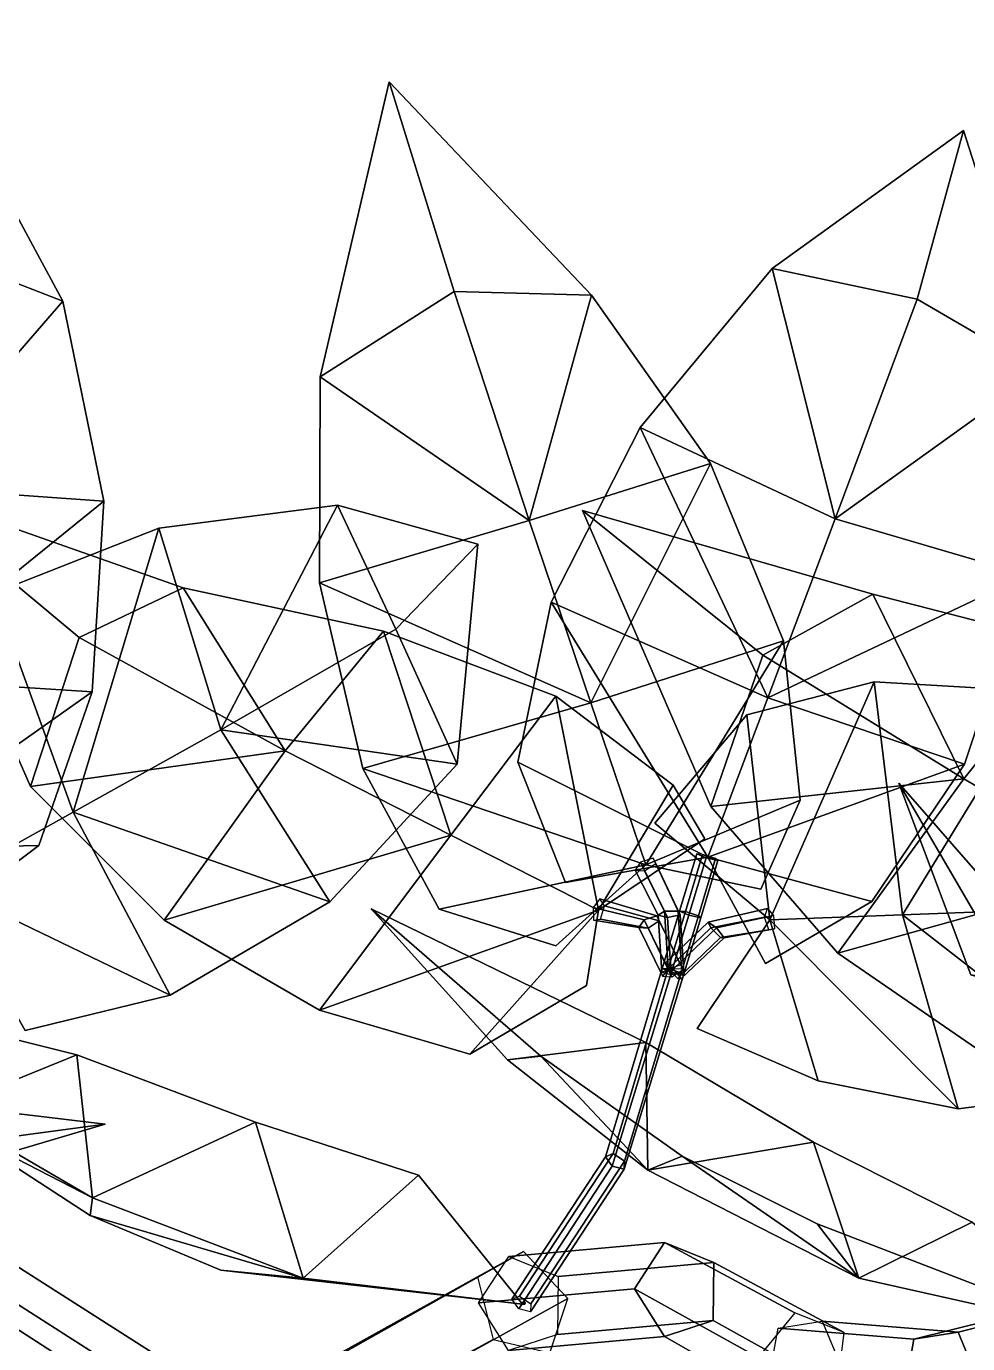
# Model space of a CAD drawing. Header units: metres. Extents: x -208 to 315, y -224 to 287.
# Drawn here: x 198.53 to 230.1, y 120.26 to 164.46 of the extents above; entities that cross this region are included whole.
import ezdxf

# ---------------------------------------------------------------- set-up
doc = ezdxf.new("R2010")
doc.units = ezdxf.units.M

msp = doc.modelspace()

# ---------------------------------------------------------------- linework, layer by layer
at = {"layer": 'Breeder_Intrnd', "color": 3}
for points in [[(195.3056, 123.4503, 742.2073), (201.459, 119.5205, 754.5245), (200.3786, 117.32, 754.356), (194.4296, 121.1665, 742.4415)], [(197.5167, 123.2958, 741.0534), (203.6701, 119.366, 753.3706), (201.459, 119.5205, 754.5245), (195.3056, 123.4503, 742.2073)], [(208.8562, 119.7693, 764.2316), (215.1961, 123.3465, 773.7625), (213.6577, 122.5007, 775.0922), (207.1209, 118.8661, 765.2432)], [(210.1506, 118.1455, 763.4983), (216.6874, 121.78, 773.3474), (215.1961, 123.3465, 773.7625), (208.8562, 119.7693, 764.2316)], [(214.7049, 123.1783, 774.5964), (219.9307, 123.6512, 784.3625), (218.9218, 122.1032, 784.9773), (213.696, 121.6304, 775.2112)], [(216.362, 122.5113, 773.742), (221.5878, 122.9841, 783.5081), (219.9307, 123.6512, 784.3625), (214.7049, 123.1783, 774.5964)], [(219.9307, 123.6512, 784.3625), (224.2985, 121.2954, 794.673), (223.075, 119.7896, 794.8386), (218.9218, 122.1032, 784.9773)], [(221.5878, 122.9841, 783.5081), (225.9557, 120.6284, 793.8186), (224.2985, 121.2954, 794.673), (219.9307, 123.6512, 784.3625)], [(197.9539, 120.9202, 740.6023), (203.903, 117.0737, 752.5167), (203.6701, 119.366, 753.3706), (197.5167, 123.2958, 741.0534)], [(216.3375, 120.5671, 773.8492), (221.5633, 121.04, 783.6154), (221.5878, 122.9841, 783.5081), (216.362, 122.5113, 773.742)], [(221.5633, 121.04, 783.6154), (225.7164, 118.7263, 793.4766), (225.9557, 120.6284, 793.8186), (221.5878, 122.9841, 783.5081)], [(207.1209, 118.8661, 765.2432), (213.6577, 122.5007, 775.0922), (214.184, 120.4037, 775.5114), (207.3267, 116.6757, 765.1445)], [(213.696, 121.6304, 775.2112), (218.9218, 122.1032, 784.9773), (219.925, 120.4986, 784.5182), (214.6992, 120.0258, 774.7521)], [(218.9218, 122.1032, 784.9773), (223.075, 119.7896, 794.8386), (223.9463, 118.2109, 794.1034), (219.925, 120.4986, 784.5182)], [(209.2274, 116.2236, 764.0498), (216.0847, 119.9516, 774.4167), (216.6874, 121.78, 773.3474), (210.1506, 118.1455, 763.4983)], [(228.2939, 120.4099, 803.1725), (233.521, 121.7039, 811.0552), (233.3853, 120.0556, 811.4139), (227.9961, 118.7463, 803.2602)], [(229.7748, 120.6435, 802.3875), (234.9023, 121.928, 810.1035), (233.521, 121.7039, 811.0552), (228.2939, 120.4099, 803.1725)], [(230.4061, 119.1264, 801.9827), (235.6332, 120.4204, 809.8652), (234.9023, 121.928, 810.1035), (229.7748, 120.6435, 802.3875)], [(194.4296, 121.1665, 742.4415), (200.3786, 117.32, 754.356), (201.8804, 115.8164, 753.1223), (196.0569, 119.6118, 741.4553)], [(196.0569, 119.6118, 741.4553), (201.8804, 115.8164, 753.1223), (203.903, 117.0737, 752.5167), (197.9539, 120.9202, 740.6023)], [(214.6992, 120.0258, 774.7521), (219.925, 120.4986, 784.5182), (221.5633, 121.04, 783.6154), (216.3375, 120.5671, 773.8492)], [(219.925, 120.4986, 784.5182), (223.9463, 118.2109, 794.1034), (225.7164, 118.7263, 793.4766), (221.5633, 121.04, 783.6154)], [(223.7392, 120.7783, 794.6904), (228.2939, 120.4099, 803.1725), (227.9961, 118.7463, 803.2602), (223.4414, 119.1147, 794.7781)], [(225.2201, 121.0119, 793.9054), (229.7748, 120.6435, 802.3875), (228.2939, 120.4099, 803.1725), (223.7392, 120.7783, 794.6904)], [(225.8514, 119.4948, 793.5005), (230.4061, 119.1264, 801.9827), (229.7748, 120.6435, 802.3875), (225.2201, 121.0119, 793.9054)], [(207.3267, 116.6757, 765.1445), (214.184, 120.4037, 775.5114), (216.0847, 119.9516, 774.4167), (209.2274, 116.2236, 764.0498)], [(229.3212, 117.9411, 802.5137), (234.7104, 119.2504, 810.6674), (235.6332, 120.4204, 809.8652), (230.4061, 119.1264, 801.9827)]]:
    msp.add_3dface(points, dxfattribs=at)
at = {"layer": 'Breeder_Leaf', "color": 3}
for points in [[(194.7815, 164.4589, 737.3413), (199.7549, 155.2368, 741.8173), (195.0213, 157.0728, 740.4884)], [(194.7815, 164.4589, 737.3413), (195.0213, 157.0728, 740.4884), (199.7549, 155.2368, 741.8173)], [(208.383, 152.694, 783.5736), (210.6992, 162.5953, 779.5084), (212.8698, 155.5582, 782.7154)], [(208.383, 152.694, 783.5736), (212.8698, 155.5582, 782.7154), (210.6992, 162.5953, 779.5084)], [(210.6992, 162.5953, 779.5084), (217.4846, 155.4367, 785.2119), (212.8698, 155.5582, 782.7154)], [(210.6992, 162.5953, 779.5084), (212.8698, 155.5582, 782.7154), (217.4846, 155.4367, 785.2119)], [(223.5404, 156.3369, 776.7709), (229.9589, 160.9653, 769.2008), (228.4039, 155.3056, 774.684)], [(223.5404, 156.3369, 776.7709), (228.4039, 155.3056, 774.684), (229.9589, 160.9653, 769.2008)], [(229.9589, 160.9653, 769.2008), (232.5501, 152.8918, 776.8114), (228.4039, 155.3056, 774.684)], [(229.9589, 160.9653, 769.2008), (228.4039, 155.3056, 774.684), (232.5501, 152.8918, 776.8114)], [(195.0213, 157.0728, 740.4884), (199.7549, 155.2368, 741.8173), (194.3536, 149.0112, 739.7618)], [(195.0213, 157.0728, 740.4884), (194.3536, 149.0112, 739.7618), (199.7549, 155.2368, 741.8173)], [(219.1116, 151.0021, 778.0455), (223.5404, 156.3369, 776.7709), (225.6495, 147.9393, 776.7127)], [(219.1116, 151.0021, 778.0455), (225.6495, 147.9393, 776.7127), (223.5404, 156.3369, 776.7709)], [(225.6495, 147.9393, 776.7127), (223.5404, 156.3369, 776.7709), (228.4039, 155.3056, 774.684)], [(225.6495, 147.9393, 776.7127), (228.4039, 155.3056, 774.684), (223.5404, 156.3369, 776.7709)], [(194.3536, 149.0112, 739.7618), (199.7549, 155.2368, 741.8173), (201.1281, 148.5289, 740.5478)], [(194.3536, 149.0112, 739.7618), (201.1281, 148.5289, 740.5478), (199.7549, 155.2368, 741.8173)], [(215.3925, 147.8757, 781.9545), (208.383, 152.694, 783.5736), (212.8698, 155.5582, 782.7154)], [(215.3925, 147.8757, 781.9545), (212.8698, 155.5582, 782.7154), (208.383, 152.694, 783.5736)], [(212.8698, 155.5582, 782.7154), (217.4846, 155.4367, 785.2119), (215.3925, 147.8757, 781.9545)], [(212.8698, 155.5582, 782.7154), (215.3925, 147.8757, 781.9545), (217.4846, 155.4367, 785.2119)], [(215.3925, 147.8757, 781.9545), (217.4846, 155.4367, 785.2119), (221.4772, 149.7867, 784.418)], [(215.3925, 147.8757, 781.9545), (221.4772, 149.7867, 784.418), (217.4846, 155.4367, 785.2119)], [(228.4039, 155.3056, 774.684), (232.5501, 152.8918, 776.8114), (225.6495, 147.9393, 776.7127)], [(228.4039, 155.3056, 774.684), (225.6495, 147.9393, 776.7127), (232.5501, 152.8918, 776.8114)], [(208.3581, 145.785, 782.172), (208.383, 152.694, 783.5736), (215.3925, 147.8757, 781.9545)], [(208.3581, 145.785, 782.172), (215.3925, 147.8757, 781.9545), (208.383, 152.694, 783.5736)], [(225.6495, 147.9393, 776.7127), (232.5501, 152.8918, 776.8114), (232.0946, 146.0419, 777.979)], [(225.6495, 147.9393, 776.7127), (232.0946, 146.0419, 777.979), (232.5501, 152.8918, 776.8114)], [(216.1325, 145.133, 778.7142), (219.1116, 151.0021, 778.0455), (223.3904, 141.9288, 777.9346)], [(216.1325, 145.133, 778.7142), (223.3904, 141.9288, 777.9346), (219.1116, 151.0021, 778.0455)], [(223.3904, 141.9288, 777.9346), (219.1116, 151.0021, 778.0455), (225.6495, 147.9393, 776.7127)], [(223.3904, 141.9288, 777.9346), (225.6495, 147.9393, 776.7127), (219.1116, 151.0021, 778.0455)], [(221.4772, 149.7867, 784.418), (217.4637, 141.7617, 780.9287), (215.3925, 147.8757, 781.9545)], [(221.4772, 149.7867, 784.418), (215.3925, 147.8757, 781.9545), (217.4637, 141.7617, 780.9287)], [(217.4637, 141.7617, 780.9287), (221.4772, 149.7867, 784.418), (223.9232, 143.8429, 782.5466)], [(217.4637, 141.7617, 780.9287), (223.9232, 143.8429, 782.5466), (221.4772, 149.7867, 784.418)], [(201.1281, 148.5289, 740.5478), (193.7743, 142.5779, 738.7618), (194.3536, 149.0112, 739.7618)], [(201.1281, 148.5289, 740.5478), (194.3536, 149.0112, 739.7618), (193.7743, 142.5779, 738.7618)], [(198.6667, 138.9515, 784.9022), (194.2829, 148.969, 784.3029), (200.3018, 143.9539, 786.0743)], [(198.6667, 138.9515, 784.9022), (200.3018, 143.9539, 786.0743), (194.2829, 148.969, 784.3029)], [(194.2829, 148.969, 784.3029), (203.7843, 145.6242, 789.6277), (200.3018, 143.9539, 786.0743)], [(194.2829, 148.969, 784.3029), (200.3018, 143.9539, 786.0743), (203.7843, 145.6242, 789.6277)], [(193.7743, 142.5779, 738.7618), (201.1281, 148.5289, 740.5478), (200.7351, 142.1283, 738.6264)], [(193.7743, 142.5779, 738.7618), (200.7351, 142.1283, 738.6264), (201.1281, 148.5289, 740.5478)], [(202.9701, 147.6194, 731.6999), (208.9623, 148.3976, 728.0684), (205.0459, 140.8572, 729.7342)], [(202.9701, 147.6194, 731.6999), (205.0459, 140.8572, 729.7342), (208.9623, 148.3976, 728.0684)], [(205.0459, 140.8572, 729.7342), (208.9623, 148.3976, 728.0684), (210.9165, 144.2356, 725.2524)], [(205.0459, 140.8572, 729.7342), (210.9165, 144.2356, 725.2524), (208.9623, 148.3976, 728.0684)], [(208.9623, 148.3976, 728.0684), (213.6665, 147.0897, 718.2661), (210.9165, 144.2356, 725.2524)], [(208.9623, 148.3976, 728.0684), (210.9165, 144.2356, 725.2524), (213.6665, 147.0897, 718.2661)], [(221.4789, 138.2776, 820.127), (217.1811, 148.2138, 818.4758), (223.2313, 143.3584, 820.5585)], [(221.4789, 138.2776, 820.127), (223.2313, 143.3584, 820.5585), (217.1811, 148.2138, 818.4758)], [(217.1811, 148.2138, 818.4758), (226.9205, 145.406, 823.6795), (223.2313, 143.3584, 820.5585)], [(217.1811, 148.2138, 818.4758), (223.2313, 143.3584, 820.5585), (226.9205, 145.406, 823.6795)], [(217.4637, 141.7617, 780.9287), (208.3581, 145.785, 782.172), (215.3925, 147.8757, 781.9545)], [(217.4637, 141.7617, 780.9287), (215.3925, 147.8757, 781.9545), (208.3581, 145.785, 782.172)], [(232.0946, 146.0419, 777.979), (223.3904, 141.9288, 777.9346), (225.6495, 147.9393, 776.7127)], [(232.0946, 146.0419, 777.979), (225.6495, 147.9393, 776.7127), (223.3904, 141.9288, 777.9346)], [(197.4217, 145.4367, 734.5667), (202.9701, 147.6194, 731.6999), (200.096, 138.0945, 732.9882)], [(197.4217, 145.4367, 734.5667), (200.096, 138.0945, 732.9882), (202.9701, 147.6194, 731.6999)], [(200.096, 138.0945, 732.9882), (202.9701, 147.6194, 731.6999), (205.0459, 140.8572, 729.7342)], [(200.096, 138.0945, 732.9882), (205.0459, 140.8572, 729.7342), (202.9701, 147.6194, 731.6999)], [(213.6665, 147.0897, 718.2661), (212.9744, 139.7021, 726.9125), (210.9165, 144.2356, 725.2524)], [(213.6665, 147.0897, 718.2661), (210.9165, 144.2356, 725.2524), (212.9744, 139.7021, 726.9125)], [(223.3904, 141.9288, 777.9346), (232.0946, 146.0419, 777.979), (229.9885, 139.6975, 778.335)], [(223.3904, 141.9288, 777.9346), (229.9885, 139.6975, 778.335), (232.0946, 146.0419, 777.979)], [(195.7013, 135.6387, 735.8955), (197.4217, 145.4367, 734.5667), (200.096, 138.0945, 732.9882)], [(195.7013, 135.6387, 735.8955), (200.096, 138.0945, 732.9882), (197.4217, 145.4367, 734.5667)], [(200.3018, 143.9539, 786.0743), (203.7843, 145.6242, 789.6277), (207.2037, 140.1548, 784.1005)], [(200.3018, 143.9539, 786.0743), (207.2037, 140.1548, 784.1005), (203.7843, 145.6242, 789.6277)], [(207.2037, 140.1548, 784.1005), (203.7843, 145.6242, 789.6277), (210.5065, 144.1623, 788.5475)], [(207.2037, 140.1548, 784.1005), (210.5065, 144.1623, 788.5475), (203.7843, 145.6242, 789.6277)], [(209.8155, 139.5599, 780.4715), (208.3581, 145.785, 782.172), (217.4637, 141.7617, 780.9287)], [(209.8155, 139.5599, 780.4715), (217.4637, 141.7617, 780.9287), (208.3581, 145.785, 782.172)], [(221.3825, 136.5855, 779.0364), (215.0133, 139.7728, 779.2366), (216.1325, 145.133, 778.7142)], [(221.3825, 136.5855, 779.0364), (216.1325, 145.133, 778.7142), (215.0133, 139.7728, 779.2366)], [(221.3825, 136.5855, 779.0364), (216.1325, 145.133, 778.7142), (223.3904, 141.9288, 777.9346)], [(221.3825, 136.5855, 779.0364), (223.3904, 141.9288, 777.9346), (216.1325, 145.133, 778.7142)], [(223.2313, 143.3584, 820.5585), (226.9205, 145.406, 823.6795), (229.9725, 139.2142, 818.7294)], [(223.2313, 143.3584, 820.5585), (229.9725, 139.2142, 818.7294), (226.9205, 145.406, 823.6795)], [(229.9725, 139.2142, 818.7294), (226.9205, 145.406, 823.6795), (233.5572, 143.6968, 822.4443)], [(229.9725, 139.2142, 818.7294), (233.5572, 143.6968, 822.4443), (226.9205, 145.406, 823.6795)], [(210.9165, 144.2356, 725.2524), (212.9744, 139.7021, 726.9125), (205.0459, 140.8572, 729.7342)], [(210.9165, 144.2356, 725.2524), (205.0459, 140.8572, 729.7342), (212.9744, 139.7021, 726.9125)], [(210.5065, 144.1623, 788.5475), (212.766, 137.3249, 782.1578), (207.2037, 140.1548, 784.1005)], [(210.5065, 144.1623, 788.5475), (207.2037, 140.1548, 784.1005), (212.766, 137.3249, 782.1578)], [(212.766, 137.3249, 782.1578), (210.5065, 144.1623, 788.5475), (216.2887, 141.9884, 785.9678)], [(212.766, 137.3249, 782.1578), (216.2887, 141.9884, 785.9678), (210.5065, 144.1623, 788.5475)], [(207.2037, 140.1548, 784.1005), (198.6667, 138.9515, 784.9022), (200.3018, 143.9539, 786.0743)], [(207.2037, 140.1548, 784.1005), (200.3018, 143.9539, 786.0743), (198.6667, 138.9515, 784.9022)], [(223.9232, 143.8429, 782.5466), (219.3045, 136.3209, 780.0314), (217.4637, 141.7617, 780.9287)], [(223.9232, 143.8429, 782.5466), (217.4637, 141.7617, 780.9287), (219.3045, 136.3209, 780.0314)], [(223.9232, 143.8429, 782.5466), (224.4749, 138.4937, 781.0488), (219.3045, 136.3209, 780.0314)], [(223.9232, 143.8429, 782.5466), (219.3045, 136.3209, 780.0314), (224.4749, 138.4937, 781.0488)], [(233.5572, 143.6968, 822.4443), (235.3889, 136.0592, 816.877), (229.9725, 139.2142, 818.7294)], [(233.5572, 143.6968, 822.4443), (229.9725, 139.2142, 818.7294), (235.3889, 136.0592, 816.877)], [(229.9725, 139.2142, 818.7294), (221.4789, 138.2776, 820.127), (223.2313, 143.3584, 820.5585)], [(229.9725, 139.2142, 818.7294), (223.2313, 143.3584, 820.5585), (221.4789, 138.2776, 820.127)], [(200.7351, 142.1283, 738.6264), (193.2605, 136.8536, 737.8874), (193.7743, 142.5779, 738.7618)], [(200.7351, 142.1283, 738.6264), (193.7743, 142.5779, 738.7618), (193.2605, 136.8536, 737.8874)], [(223.4582, 134.4757, 777.4113), (222.6848, 141.3546, 775.7239), (226.9645, 142.4651, 772.4515)], [(223.4582, 134.4757, 777.4113), (226.9645, 142.4651, 772.4515), (222.6848, 141.3546, 775.7239)], [(223.4582, 134.4757, 777.4113), (226.9645, 142.4651, 772.4515), (227.9129, 134.6458, 773.6799)], [(223.4582, 134.4757, 777.4113), (227.9129, 134.6458, 773.6799), (226.9645, 142.4651, 772.4515)], [(226.9645, 142.4651, 772.4515), (232.4914, 142.1398, 768.83), (227.9129, 134.6458, 773.6799)], [(226.9645, 142.4651, 772.4515), (227.9129, 134.6458, 773.6799), (232.4914, 142.1398, 768.83)], [(200.7351, 142.1283, 738.6264), (198.9439, 136.9691, 737.47), (193.2605, 136.8536, 737.8874)], [(200.7351, 142.1283, 738.6264), (193.2605, 136.8536, 737.8874), (198.9439, 136.9691, 737.47)], [(216.2887, 141.9884, 785.9678), (217.7134, 134.7993, 780.4427), (212.766, 137.3249, 782.1578)], [(216.2887, 141.9884, 785.9678), (212.766, 137.3249, 782.1578), (217.7134, 134.7993, 780.4427)], [(216.2887, 141.9884, 785.9678), (220.2214, 139.0019, 783.3647), (217.7134, 134.7993, 780.4427)], [(216.2887, 141.9884, 785.9678), (217.7134, 134.7993, 780.4427), (220.2214, 139.0019, 783.3647)], [(229.9885, 139.6975, 778.335), (221.3825, 136.5855, 779.0364), (223.3904, 141.9288, 777.9346)], [(229.9885, 139.6975, 778.335), (223.3904, 141.9288, 777.9346), (221.3825, 136.5855, 779.0364)], [(227.9129, 134.6458, 773.6799), (232.4914, 142.1398, 768.83), (232.9319, 134.8417, 769.4974)], [(227.9129, 134.6458, 773.6799), (232.9319, 134.8417, 769.4974), (232.4914, 142.1398, 768.83)], [(219.3045, 136.3209, 780.0314), (209.8155, 139.5599, 780.4715), (217.4637, 141.7617, 780.9287)], [(219.3045, 136.3209, 780.0314), (217.4637, 141.7617, 780.9287), (209.8155, 139.5599, 780.4715)], [(223.4582, 134.4757, 777.4113), (219.6068, 137.7229, 776.2104), (222.6848, 141.3546, 775.7239)], [(223.4582, 134.4757, 777.4113), (222.6848, 141.3546, 775.7239), (219.6068, 137.7229, 776.2104)], [(208.7103, 135.0881, 729.9162), (200.096, 138.0945, 732.9882), (205.0459, 140.8572, 729.7342)], [(208.7103, 135.0881, 729.9162), (205.0459, 140.8572, 729.7342), (200.096, 138.0945, 732.9882)], [(205.0459, 140.8572, 729.7342), (212.9744, 139.7021, 726.9125), (208.7103, 135.0881, 729.9162)], [(205.0459, 140.8572, 729.7342), (208.7103, 135.0881, 729.9162), (212.9744, 139.7021, 726.9125)], [(203.1553, 134.4663, 781.8307), (198.6667, 138.9515, 784.9022), (207.2037, 140.1548, 784.1005)], [(203.1553, 134.4663, 781.8307), (207.2037, 140.1548, 784.1005), (198.6667, 138.9515, 784.9022)], [(212.766, 137.3249, 782.1578), (203.1553, 134.4663, 781.8307), (207.2037, 140.1548, 784.1005)], [(212.766, 137.3249, 782.1578), (207.2037, 140.1548, 784.1005), (203.1553, 134.4663, 781.8307)], [(221.3825, 136.5855, 779.0364), (216.6075, 135.7365, 777.2202), (215.0133, 139.7728, 779.2366)], [(221.3825, 136.5855, 779.0364), (215.0133, 139.7728, 779.2366), (216.6075, 135.7365, 777.2202)], [(229.9885, 139.6975, 778.335), (226.8826, 135.0948, 778.9109), (221.3825, 136.5855, 779.0364)], [(229.9885, 139.6975, 778.335), (221.3825, 136.5855, 779.0364), (226.8826, 135.0948, 778.9109)], [(219.3045, 136.3209, 780.0314), (212.376, 134.8401, 779.2775), (209.8155, 139.5599, 780.4715)], [(219.3045, 136.3209, 780.0314), (209.8155, 139.5599, 780.4715), (212.376, 134.8401, 779.2775)], [(217.7134, 134.7993, 780.4427), (220.2214, 139.0019, 783.3647), (221.2834, 137.1925, 779.4685)], [(217.7134, 134.7993, 780.4427), (221.2834, 137.1925, 779.4685), (220.2214, 139.0019, 783.3647)], [(225.7433, 133.3562, 817.4261), (221.4789, 138.2776, 820.127), (229.9725, 139.2142, 818.7294)], [(225.7433, 133.3562, 817.4261), (229.9725, 139.2142, 818.7294), (221.4789, 138.2776, 820.127)], [(235.3889, 136.0592, 816.877), (225.7433, 133.3562, 817.4261), (229.9725, 139.2142, 818.7294)], [(235.3889, 136.0592, 816.877), (229.9725, 139.2142, 818.7294), (225.7433, 133.3562, 817.4261)], [(219.3045, 136.3209, 780.0314), (224.4749, 138.4937, 781.0488), (223.1604, 135.5083, 778.0585)], [(219.3045, 136.3209, 780.0314), (223.1604, 135.5083, 778.0585), (224.4749, 138.4937, 781.0488)], [(203.3496, 131.95, 732.4119), (195.7013, 135.6387, 735.8955), (200.096, 138.0945, 732.9882)], [(203.3496, 131.95, 732.4119), (200.096, 138.0945, 732.9882), (195.7013, 135.6387, 735.8955)], [(200.096, 138.0945, 732.9882), (208.7103, 135.0881, 729.9162), (203.3496, 131.95, 732.4119)], [(200.096, 138.0945, 732.9882), (203.3496, 131.95, 732.4119), (208.7103, 135.0881, 729.9162)], [(208.3535, 131.4498, 779.0652), (203.1553, 134.4663, 781.8307), (212.766, 137.3249, 782.1578)], [(208.3535, 131.4498, 779.0652), (212.766, 137.3249, 782.1578), (203.1553, 134.4663, 781.8307)], [(217.7134, 134.7993, 780.4427), (208.3535, 131.4498, 779.0652), (212.766, 137.3249, 782.1578)], [(217.7134, 134.7993, 780.4427), (212.766, 137.3249, 782.1578), (208.3535, 131.4498, 779.0652)], [(193.2605, 136.8536, 737.8874), (198.9439, 136.9691, 737.47), (195.9452, 134.713, 735.1249)], [(193.2605, 136.8536, 737.8874), (195.9452, 134.713, 735.1249), (198.9439, 136.9691, 737.47)], [(221.3825, 136.5855, 779.0364), (226.8826, 135.0948, 778.9109), (223.3151, 133.0176, 777.3171)], [(221.3825, 136.5855, 779.0364), (223.3151, 133.0176, 777.3171), (226.8826, 135.0948, 778.9109)], [(219.3045, 136.3209, 780.0314), (216.2889, 133.6026, 776.8163), (212.376, 134.8401, 779.2775)], [(219.3045, 136.3209, 780.0314), (212.376, 134.8401, 779.2775), (216.2889, 133.6026, 776.8163)], [(230.7491, 129.9177, 814.8019), (225.7433, 133.3562, 817.4261), (235.3889, 136.0592, 816.877)], [(230.7491, 129.9177, 814.8019), (235.3889, 136.0592, 816.877), (225.7433, 133.3562, 817.4261)], [(203.3496, 131.95, 732.4119), (198.4877, 130.7694, 734.8879), (195.7013, 135.6387, 735.8955)], [(203.3496, 131.95, 732.4119), (195.7013, 135.6387, 735.8955), (198.4877, 130.7694, 734.8879)], [(235.3541, 128.8541, 771.739), (227.9129, 134.6458, 773.6799), (232.9319, 134.8417, 769.4974)], [(235.3541, 128.8541, 771.739), (232.9319, 134.8417, 769.4974), (227.9129, 134.6458, 773.6799)], [(217.7134, 134.7993, 780.4427), (213.4031, 129.9749, 777.4578), (208.3535, 131.4498, 779.0652)], [(217.7134, 134.7993, 780.4427), (208.3535, 131.4498, 779.0652), (213.4031, 129.9749, 777.4578)], [(217.7134, 134.7993, 780.4427), (217.314, 132.2758, 775.938), (213.4031, 129.9749, 777.4578)], [(217.7134, 134.7993, 780.4427), (213.4031, 129.9749, 777.4578), (217.314, 132.2758, 775.938)], [(223.4582, 134.4757, 777.4113), (225.0772, 129.073, 778.2358), (221.0299, 130.8318, 777.9077)], [(223.4582, 134.4757, 777.4113), (221.0299, 130.8318, 777.9077), (225.0772, 129.073, 778.2358)], [(229.7765, 128.1388, 775.3711), (223.4582, 134.4757, 777.4113), (227.9129, 134.6458, 773.6799)], [(229.7765, 128.1388, 775.3711), (227.9129, 134.6458, 773.6799), (223.4582, 134.4757, 777.4113)], [(229.7765, 128.1388, 775.3711), (225.0772, 129.073, 778.2358), (223.4582, 134.4757, 777.4113)], [(229.7765, 128.1388, 775.3711), (223.4582, 134.4757, 777.4113), (225.0772, 129.073, 778.2358)], [(227.9129, 134.6458, 773.6799), (235.3541, 128.8541, 771.739), (229.7765, 128.1388, 775.3711)], [(227.9129, 134.6458, 773.6799), (229.7765, 128.1388, 775.3711), (235.3541, 128.8541, 771.739)]]:
    msp.add_3dface(points, dxfattribs=at)
at = {"layer": 'Breeder_Mrstm', "color": 3}
for points in [[(215.1825, 121.6406, 774.5016), (215.1992, 121.6566, 774.486), (215.1618, 121.5891, 774.4288)], [(215.1825, 121.6406, 774.5016), (215.1618, 121.5891, 774.4288), (215.1992, 121.6566, 774.486)], [(215.1618, 121.5891, 774.4288), (215.197, 121.6457, 774.4912), (215.2176, 121.6431, 774.4775)], [(215.1618, 121.5891, 774.4288), (215.2176, 121.6431, 774.4775), (215.197, 121.6457, 774.4912)], [(215.2176, 121.6431, 774.4775), (215.2397, 121.6277, 774.4697), (215.1618, 121.5891, 774.4288)], [(215.2176, 121.6431, 774.4775), (215.1618, 121.5891, 774.4288), (215.2397, 121.6277, 774.4697)], [(215.1618, 121.5891, 774.4288), (215.1781, 121.6192, 774.5135), (215.1825, 121.6406, 774.5016)], [(215.1618, 121.5891, 774.4288), (215.1825, 121.6406, 774.5016), (215.1781, 121.6192, 774.5135)], [(215.1618, 121.5891, 774.4288), (215.2296, 121.6279, 774.4761), (215.2371, 121.6043, 774.4788)], [(215.1618, 121.5891, 774.4288), (215.2371, 121.6043, 774.4788), (215.2296, 121.6279, 774.4761)], [(215.18, 121.6012, 774.5178), (215.1692, 121.6269, 774.5168), (215.1618, 121.5891, 774.4288)], [(215.18, 121.6012, 774.5178), (215.1618, 121.5891, 774.4288), (215.1692, 121.6269, 774.5168)], [(215.2371, 121.6043, 774.4788), (215.2343, 121.5793, 774.491), (215.1618, 121.5891, 774.4288)], [(215.2371, 121.6043, 774.4788), (215.1618, 121.5891, 774.4288), (215.2343, 121.5793, 774.491)], [(215.1618, 121.5891, 774.4288), (215.1984, 121.5854, 774.5123), (215.18, 121.6012, 774.5178)], [(215.1618, 121.5891, 774.4288), (215.18, 121.6012, 774.5178), (215.1984, 121.5854, 774.5123)], [(215.1618, 121.5891, 774.4288), (215.2301, 121.5907, 774.4894), (215.2136, 121.5789, 774.5037)], [(215.1618, 121.5891, 774.4288), (215.2136, 121.5789, 774.5037), (215.2301, 121.5907, 774.4894)], [(215.2136, 121.5789, 774.5037), (215.1907, 121.5794, 774.5199), (215.1618, 121.5891, 774.4288)], [(215.2136, 121.5789, 774.5037), (215.1618, 121.5891, 774.4288), (215.1907, 121.5794, 774.5199)], [(215.1692, 121.6269, 774.5168), (215.1979, 121.614, 774.5482), (215.1897, 121.6393, 774.5417)], [(215.1692, 121.6269, 774.5168), (215.1897, 121.6393, 774.5417), (215.1979, 121.614, 774.5482)], [(215.18, 121.6012, 774.5178), (215.1979, 121.614, 774.5482), (215.1692, 121.6269, 774.5168)], [(215.18, 121.6012, 774.5178), (215.1692, 121.6269, 774.5168), (215.1979, 121.614, 774.5482)], [(215.1781, 121.6192, 774.5135), (215.1958, 121.6315, 774.5443), (215.1825, 121.6406, 774.5016)], [(215.1781, 121.6192, 774.5135), (215.1825, 121.6406, 774.5016), (215.1958, 121.6315, 774.5443)], [(215.18, 121.6012, 774.5178), (215.2168, 121.5947, 774.5438), (215.1979, 121.614, 774.5482)], [(215.18, 121.6012, 774.5178), (215.1979, 121.614, 774.5482), (215.2168, 121.5947, 774.5438)], [(215.1984, 121.5854, 774.5123), (215.2168, 121.5947, 774.5438), (215.18, 121.6012, 774.5178)], [(215.1984, 121.5854, 774.5123), (215.18, 121.6012, 774.5178), (215.2168, 121.5947, 774.5438)], [(215.1825, 121.6406, 774.5016), (215.203, 121.6539, 774.5303), (215.1992, 121.6566, 774.486)], [(215.1825, 121.6406, 774.5016), (215.1992, 121.6566, 774.486), (215.203, 121.6539, 774.5303)], [(215.1825, 121.6406, 774.5016), (215.1958, 121.6315, 774.5443), (215.203, 121.6539, 774.5303)], [(215.1825, 121.6406, 774.5016), (215.203, 121.6539, 774.5303), (215.1958, 121.6315, 774.5443)], [(215.1907, 121.5794, 774.5199), (215.2315, 121.5887, 774.5352), (215.2072, 121.5932, 774.5471)], [(215.1907, 121.5794, 774.5199), (215.2072, 121.5932, 774.5471), (215.2315, 121.5887, 774.5352)], [(215.2136, 121.5789, 774.5037), (215.2315, 121.5887, 774.5352), (215.1907, 121.5794, 774.5199)], [(215.2136, 121.5789, 774.5037), (215.1907, 121.5794, 774.5199), (215.2315, 121.5887, 774.5352)], [(215.197, 121.6457, 774.4912), (215.2169, 121.6591, 774.5201), (215.2176, 121.6431, 774.4775)], [(215.197, 121.6457, 774.4912), (215.2176, 121.6431, 774.4775), (215.2169, 121.6591, 774.5201)], [(215.1992, 121.6566, 774.486), (215.203, 121.6539, 774.5303), (215.2206, 121.6644, 774.5121)], [(215.1992, 121.6566, 774.486), (215.2206, 121.6644, 774.5121), (215.203, 121.6539, 774.5303)], [(215.2301, 121.5907, 774.4894), (215.2511, 121.5993, 774.5193), (215.2136, 121.5789, 774.5037)], [(215.2301, 121.5907, 774.4894), (215.2136, 121.5789, 774.5037), (215.2511, 121.5993, 774.5193)], [(215.2136, 121.5789, 774.5037), (215.2511, 121.5993, 774.5193), (215.2315, 121.5887, 774.5352)], [(215.2136, 121.5789, 774.5037), (215.2315, 121.5887, 774.5352), (215.2511, 121.5993, 774.5193)], [(215.2176, 121.6431, 774.4775), (215.2169, 121.6591, 774.5201), (215.2397, 121.6536, 774.506)], [(215.2176, 121.6431, 774.4775), (215.2397, 121.6536, 774.506), (215.2169, 121.6591, 774.5201)], [(215.2176, 121.6431, 774.4775), (215.2397, 121.6536, 774.506), (215.2397, 121.6277, 774.4697)], [(215.2176, 121.6431, 774.4775), (215.2397, 121.6277, 774.4697), (215.2397, 121.6536, 774.506)], [(215.2296, 121.6279, 774.4761), (215.2516, 121.639, 774.5045), (215.2371, 121.6043, 774.4788)], [(215.2296, 121.6279, 774.4761), (215.2371, 121.6043, 774.4788), (215.2516, 121.639, 774.5045)], [(215.2371, 121.6043, 774.4788), (215.2576, 121.6127, 774.5091), (215.2343, 121.5793, 774.491)], [(215.2371, 121.6043, 774.4788), (215.2343, 121.5793, 774.491), (215.2576, 121.6127, 774.5091)], [(215.2343, 121.5793, 774.491), (215.2576, 121.6127, 774.5091), (215.2491, 121.5893, 774.5207)], [(215.2343, 121.5793, 774.491), (215.2491, 121.5893, 774.5207), (215.2576, 121.6127, 774.5091)], [(215.2371, 121.6043, 774.4788), (215.2516, 121.639, 774.5045), (215.2576, 121.6127, 774.5091)], [(215.2371, 121.6043, 774.4788), (215.2576, 121.6127, 774.5091), (215.2516, 121.639, 774.5045)], [(215.2397, 121.6277, 774.4697), (215.2397, 121.6536, 774.506), (215.2574, 121.634, 774.4988)], [(215.2397, 121.6277, 774.4697), (215.2574, 121.634, 774.4988), (215.2397, 121.6536, 774.506)]]:
    msp.add_3dface(points, dxfattribs=at)
at = {"layer": 'Breeder_Petiole', "color": 3}
for points in [[(220.6285, 134.7574, 778.4823), (221.2076, 136.6762, 778.6954), (221.0103, 136.6895, 779.1122), (220.4311, 134.7707, 778.8991)], [(220.4311, 134.7707, 778.8991), (221.0103, 136.6895, 779.1122), (221.3238, 136.5601, 779.425), (220.7447, 134.6413, 779.2119)], [(221.0659, 134.6197, 778.5336), (221.645, 136.5385, 778.7467), (221.2076, 136.6762, 778.6954), (220.6285, 134.7574, 778.4823)], [(219.9297, 134.767, 778.8431), (219.1296, 136.4115, 779.6904), (218.9493, 136.151, 780.0258), (219.7154, 134.6383, 779.2308)], [(219.7154, 134.6383, 779.2308), (218.9493, 136.151, 780.0258), (219.2565, 136.1237, 780.3689), (220.0353, 134.5619, 779.5544)], [(220.3841, 134.7713, 778.9234), (219.55, 136.5477, 779.8232), (219.1296, 136.4115, 779.6904), (219.9297, 134.767, 778.8431)], [(220.0353, 134.5619, 779.5544), (219.2565, 136.1237, 780.3689), (219.6334, 136.3725, 780.2418), (220.4548, 134.6453, 779.3616)], [(220.4548, 134.6453, 779.3616), (219.6334, 136.3725, 780.2418), (219.55, 136.5477, 779.8232), (220.3841, 134.7713, 778.9234)], [(220.7447, 134.6413, 779.2119), (221.3238, 136.5601, 779.425), (221.722, 136.4654, 779.1957), (221.1429, 134.5466, 778.9825)], [(221.1429, 134.5466, 778.9825), (221.722, 136.4654, 779.1957), (221.645, 136.5385, 778.7467), (221.0659, 134.6197, 778.5336)], [(219.6696, 134.6192, 779.2493), (217.766, 135.1838, 780.3753), (217.5385, 134.89, 780.1017), (219.2492, 134.4831, 779.1165)], [(219.2492, 134.4831, 779.1165), (217.5385, 134.89, 780.1017), (217.5511, 134.4718, 780.2963), (219.0688, 134.2225, 779.4518)], [(219.753, 134.4441, 779.6679), (217.9212, 134.9499, 780.7415), (217.766, 135.1838, 780.3753), (219.6696, 134.6192, 779.2493)], [(219.3761, 134.1952, 779.795), (217.7864, 134.5032, 780.6918), (217.9212, 134.9499, 780.7415), (219.753, 134.4441, 779.6679)], [(221.4813, 134.2079, 777.899), (223.2834, 134.5663, 777.0703), (223.3812, 134.8619, 777.4108), (221.3971, 134.4063, 778.3069)], [(221.3971, 134.4063, 778.3069), (223.3812, 134.8619, 777.4108), (223.5847, 134.6273, 777.752), (221.6685, 134.2079, 778.623)], [(219.0688, 134.2225, 779.4518), (217.5511, 134.4718, 780.2963), (217.7864, 134.5032, 780.6918), (219.3761, 134.1952, 779.795)], [(220.0493, 132.8386, 778.2692), (219.2492, 134.4831, 779.1165), (219.0688, 134.2225, 779.4518), (219.869, 132.578, 778.6045)], [(220.4697, 132.9747, 778.4019), (219.6696, 134.6192, 779.2493), (219.2492, 134.4831, 779.1165), (220.0493, 132.8386, 778.2692)], [(220.1762, 132.5507, 778.9476), (219.3761, 134.1952, 779.795), (219.753, 134.4441, 779.6679), (220.5531, 132.7995, 778.8206)], [(220.5531, 132.7995, 778.8206), (219.753, 134.4441, 779.6679), (219.6696, 134.6192, 779.2493), (220.4697, 132.9747, 778.4019)], [(220.0493, 132.8386, 778.2692), (219.9297, 134.767, 778.8431), (219.7154, 134.6383, 779.2308), (219.835, 132.7099, 778.6569)], [(219.835, 132.7099, 778.6569), (219.7154, 134.6383, 779.2308), (220.0353, 134.5619, 779.5544), (220.1549, 132.6334, 778.9805)], [(220.0493, 132.8386, 778.2692), (220.6285, 134.7574, 778.4823), (220.4311, 134.7707, 778.8991), (219.852, 132.8519, 778.686)], [(219.852, 132.8519, 778.686), (220.4311, 134.7707, 778.8991), (220.7447, 134.6413, 779.2119), (220.1655, 132.7225, 778.9988)], [(220.5037, 132.8428, 778.3495), (220.3841, 134.7713, 778.9234), (219.9297, 134.767, 778.8431), (220.0493, 132.8386, 778.2692)], [(220.0493, 132.8386, 778.2692), (221.4813, 134.2079, 777.899), (221.3971, 134.4063, 778.3069), (219.9651, 133.0369, 778.6771)], [(219.9651, 133.0369, 778.6771), (221.3971, 134.4063, 778.3069), (221.6685, 134.2079, 778.623), (220.2365, 132.8386, 778.9932)], [(220.1549, 132.6334, 778.9805), (220.0353, 134.5619, 779.5544), (220.4548, 134.6453, 779.3616), (220.5744, 132.7168, 778.7877)], [(220.4867, 132.7009, 778.3204), (221.0659, 134.6197, 778.5336), (220.6285, 134.7574, 778.4823), (220.0493, 132.8386, 778.2692)], [(220.1655, 132.7225, 778.9988), (220.7447, 134.6413, 779.2119), (221.1429, 134.5466, 778.9825), (220.5637, 132.6277, 778.7694)], [(220.5744, 132.7168, 778.7877), (220.4548, 134.6453, 779.3616), (220.3841, 134.7713, 778.9234), (220.5037, 132.8428, 778.3495)], [(220.5637, 132.6277, 778.7694), (221.1429, 134.5466, 778.9825), (221.0659, 134.6197, 778.5336), (220.4867, 132.7009, 778.3204)], [(221.8055, 133.8852, 777.959), (223.4256, 134.1463, 777.1979), (223.2834, 134.5663, 777.0703), (221.4813, 134.2079, 777.899)], [(221.6685, 134.2079, 778.623), (223.5847, 134.6273, 777.752), (223.6126, 134.1784, 777.6184), (221.9247, 133.881, 778.4048)], [(219.869, 132.578, 778.6045), (219.0688, 134.2225, 779.4518), (219.3761, 134.1952, 779.795), (220.1762, 132.5507, 778.9476)], [(220.3735, 132.5158, 778.3292), (221.8055, 133.8852, 777.959), (221.4813, 134.2079, 777.899), (220.0493, 132.8386, 778.2692)], [(220.2365, 132.8386, 778.9932), (221.6685, 134.2079, 778.623), (221.9247, 133.881, 778.4048), (220.4927, 132.5117, 778.775)], [(221.9247, 133.881, 778.4048), (223.6126, 134.1784, 777.6184), (223.4256, 134.1463, 777.1979), (221.8055, 133.8852, 777.959)], [(220.4927, 132.5117, 778.775), (221.9247, 133.881, 778.4048), (221.8055, 133.8852, 777.959), (220.3735, 132.5158, 778.3292)], [(218.2042, 126.6384, 777.6261), (220.0493, 132.8386, 778.2692), (219.852, 132.8519, 778.686), (217.953, 126.533, 777.9984)], [(217.953, 126.533, 777.9984), (219.852, 132.8519, 778.686), (220.1655, 132.7225, 778.9988), (218.1789, 126.2103, 778.2388)], [(218.1789, 126.2103, 778.2388), (220.1655, 132.7225, 778.9988), (220.5637, 132.6277, 778.7694), (218.5771, 126.1156, 778.0095)], [(218.5877, 126.382, 777.6329), (220.4867, 132.7009, 778.3204), (220.0493, 132.8386, 778.2692), (218.2042, 126.6384, 777.6261)], [(218.5771, 126.1156, 778.0095), (220.5637, 132.6277, 778.7694), (220.4867, 132.7009, 778.3204), (218.5877, 126.382, 777.6329)], [(215.0655, 121.8528, 774.1526), (218.2042, 126.6384, 777.6261), (217.953, 126.533, 777.9984), (214.8143, 121.7473, 774.525)], [(214.8143, 121.7473, 774.525), (217.953, 126.533, 777.9984), (218.1789, 126.2103, 778.2388), (215.0401, 121.4247, 774.7653)], [(215.449, 121.5963, 774.1594), (218.5877, 126.382, 777.6329), (218.2042, 126.6384, 777.6261), (215.0655, 121.8528, 774.1526)], [(215.0401, 121.4247, 774.7653), (218.1789, 126.2103, 778.2388), (218.5771, 126.1156, 778.0095), (215.4384, 121.33, 774.536)], [(215.4384, 121.33, 774.536), (218.5771, 126.1156, 778.0095), (218.5877, 126.382, 777.6329), (215.449, 121.5963, 774.1594)]]:
    msp.add_3dface(points, dxfattribs=at)
at = {"layer": 'Breeder_Stipule', "color": 3}
for points in [[(230.2024, 132.6364, 846.2122), (231.7038, 132.3594, 842.032), (227.7923, 139.0671, 848.0767)], [(230.2024, 132.6364, 846.2122), (227.7923, 139.0671, 848.0767), (231.7038, 132.3594, 842.032)], [(234.541, 131.3396, 848.1328), (230.2024, 132.6364, 846.2122), (227.7923, 139.0671, 848.0767)], [(234.541, 131.3396, 848.1328), (227.7923, 139.0671, 848.0767), (230.2024, 132.6364, 846.2122)], [(214.6609, 129.7785, 820.3239), (215.7848, 129.9013, 816.0196), (210.0947, 134.8497, 822.3416)], [(214.6609, 129.7785, 820.3239), (210.0947, 134.8497, 822.3416), (215.7848, 129.9013, 816.0196)], [(219.3087, 130.3669, 821.8225), (214.6609, 129.7785, 820.3239), (210.0947, 134.8497, 822.3416)], [(219.3087, 130.3669, 821.8225), (210.0947, 134.8497, 822.3416), (214.6609, 129.7785, 820.3239)], [(200.2263, 129.9526, 786.8834), (195.6828, 128.1055, 786.5116), (190.4152, 132.4017, 788.6173)], [(200.2263, 129.9526, 786.8834), (190.4152, 132.4017, 788.6173), (195.6828, 128.1055, 786.5116)], [(200.2263, 129.9526, 786.8834), (200.7435, 125.1506, 784.154), (195.6828, 128.1055, 786.5116)], [(200.2263, 129.9526, 786.8834), (195.6828, 128.1055, 786.5116), (200.7435, 125.1506, 784.154)], [(200.2263, 129.9526, 786.8834), (206.2095, 127.6961, 785.0797), (200.7435, 125.1506, 784.154)], [(200.2263, 129.9526, 786.8834), (200.7435, 125.1506, 784.154), (206.2095, 127.6961, 785.0797)], [(219.3087, 130.3669, 821.8225), (219.3656, 126.0807, 818.301), (214.6609, 129.7785, 820.3239)], [(219.3087, 130.3669, 821.8225), (214.6609, 129.7785, 820.3239), (219.3656, 126.0807, 818.301)], [(219.3087, 130.3669, 821.8225), (224.9243, 127.0219, 820.6311), (219.3656, 126.0807, 818.301)], [(219.3087, 130.3669, 821.8225), (219.3656, 126.0807, 818.301), (224.9243, 127.0219, 820.6311)], [(219.3656, 126.0807, 818.301), (215.7848, 129.9013, 816.0196), (214.6609, 129.7785, 820.3239)], [(219.3656, 126.0807, 818.301), (214.6609, 129.7785, 820.3239), (215.7848, 129.9013, 816.0196)], [(219.3656, 126.0807, 818.301), (220.5211, 126.5502, 812.0093), (215.7848, 129.9013, 816.0196)], [(219.3656, 126.0807, 818.301), (215.7848, 129.9013, 816.0196), (220.5211, 126.5502, 812.0093)], [(195.0923, 128.3483, 690.7944), (191.5821, 126.3329, 688.9445), (201.1759, 127.6213, 687.1749)], [(195.0923, 128.3483, 690.7944), (201.1759, 127.6213, 687.1749), (191.5821, 126.3329, 688.9445)], [(194.7439, 125.7234, 694.9395), (195.0923, 128.3483, 690.7944), (201.1759, 127.6213, 687.1749)], [(194.7439, 125.7234, 694.9395), (201.1759, 127.6213, 687.1749), (195.0923, 128.3483, 690.7944)], [(200.7435, 125.1506, 784.154), (196.0009, 127.5851, 782.1033), (195.6828, 128.1055, 786.5116)], [(200.7435, 125.1506, 784.154), (195.6828, 128.1055, 786.5116), (196.0009, 127.5851, 782.1033)], [(200.7435, 125.1506, 784.154), (200.6719, 124.5644, 777.7672), (196.0009, 127.5851, 782.1033)], [(200.7435, 125.1506, 784.154), (196.0009, 127.5851, 782.1033), (200.6719, 124.5644, 777.7672)], [(200.7435, 125.1506, 784.154), (206.2095, 127.6961, 785.0797), (207.8063, 122.4614, 779.8466)], [(200.7435, 125.1506, 784.154), (207.8063, 122.4614, 779.8466), (206.2095, 127.6961, 785.0797)], [(207.8063, 122.4614, 779.8466), (206.2095, 127.6961, 785.0797), (211.6751, 125.9093, 782.764)], [(207.8063, 122.4614, 779.8466), (211.6751, 125.9093, 782.764), (206.2095, 127.6961, 785.0797)], [(219.3656, 126.0807, 818.301), (224.9243, 127.0219, 820.6311), (226.4487, 122.453, 814.7883)], [(219.3656, 126.0807, 818.301), (226.4487, 122.453, 814.7883), (224.9243, 127.0219, 820.6311)], [(226.4487, 122.453, 814.7883), (224.9243, 127.0219, 820.6311), (230.2528, 124.3346, 818.9542)], [(226.4487, 122.453, 814.7883), (230.2528, 124.3346, 818.9542), (224.9243, 127.0219, 820.6311)], [(226.4487, 122.453, 814.7883), (220.5211, 126.5502, 812.0093), (219.3656, 126.0807, 818.301)], [(226.4487, 122.453, 814.7883), (219.3656, 126.0807, 818.301), (220.5211, 126.5502, 812.0093)], [(226.4487, 122.453, 814.7883), (225.0526, 124.2745, 808.9824), (220.5211, 126.5502, 812.0093)], [(226.4487, 122.453, 814.7883), (220.5211, 126.5502, 812.0093), (225.0526, 124.2745, 808.9824)], [(207.8063, 122.4614, 779.8466), (211.6751, 125.9093, 782.764), (215.1618, 121.5891, 774.4288)], [(207.8063, 122.4614, 779.8466), (215.1618, 121.5891, 774.4288), (211.6751, 125.9093, 782.764)], [(207.8063, 122.4614, 779.8466), (200.6719, 124.5644, 777.7672), (200.7435, 125.1506, 784.154)], [(207.8063, 122.4614, 779.8466), (200.7435, 125.1506, 784.154), (200.6719, 124.5644, 777.7672)], [(207.8063, 122.4614, 779.8466), (205.0481, 122.7287, 774.2522), (200.6719, 124.5644, 777.7672)], [(207.8063, 122.4614, 779.8466), (200.6719, 124.5644, 777.7672), (205.0481, 122.7287, 774.2522)], [(234.4285, 120.6664, 810.6232), (225.0526, 124.2745, 808.9824), (226.4487, 122.453, 814.7883)], [(234.4285, 120.6664, 810.6232), (226.4487, 122.453, 814.7883), (225.0526, 124.2745, 808.9824)], [(226.4487, 122.453, 814.7883), (230.2528, 124.3346, 818.9542), (234.4285, 120.6664, 810.6232)], [(226.4487, 122.453, 814.7883), (234.4285, 120.6664, 810.6232), (230.2528, 124.3346, 818.9542)], [(215.1618, 121.5891, 774.4288), (205.0481, 122.7287, 774.2522), (207.8063, 122.4614, 779.8466)], [(215.1618, 121.5891, 774.4288), (207.8063, 122.4614, 779.8466), (205.0481, 122.7287, 774.2522)]]:
    msp.add_3dface(points, dxfattribs=at)

doc.saveas('drawing.dxf')
